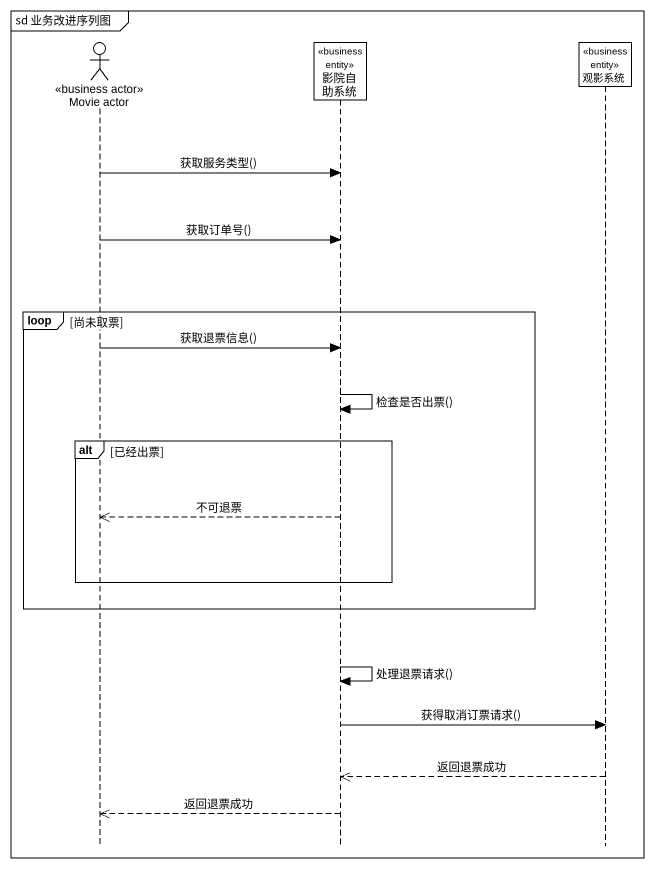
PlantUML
@startuml
mainframe sd 业务改进序列图
hide footbox
actor "Movie actor" as Movie_actor <<business actor>>
participant 影院自助系统 <<business entity>>
participant 观影系统 <<business entity>>

Movie_actor -> 影院自助系统 : 获取服务类型()
Movie_actor -> 影院自助系统 : 获取订单号()
loop 尚未取票
  Movie_actor -> 影院自助系统 : 获取退票信息()
  影院自助系统 -> 影院自助系统 : 检查是否出票()
  alt 已经出票
    影院自助系统 -->> Movie_actor : 不可退票
  end
end
影院自助系统 -> 影院自助系统 : 处理退票请求()
影院自助系统 -> 观影系统 : 获得取消订票请求()
观影系统 -->> 影院自助系统 : 返回退票成功
影院自助系统 -->> Movie_actor : 返回退票成功
@enduml
